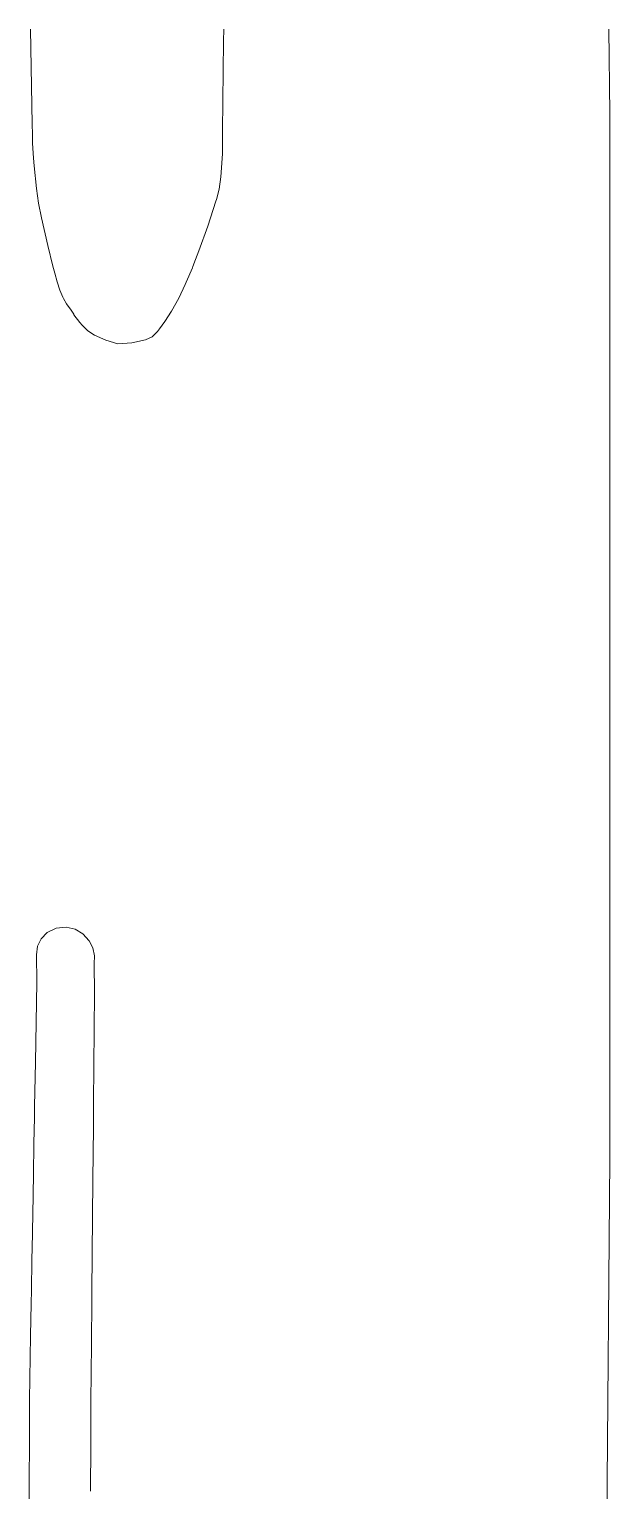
# Model space of a CAD drawing. Header units: inches. Extents: x -5728 to 634, y 9881 to 15115.
# Drawn here: x 32 to 634, y 13600 to 15115 of the extents above; entities that cross this region are included whole.
import ezdxf

# ---------------------------------------------------------------- set-up
doc = ezdxf.new("R2010")
doc.units = ezdxf.units.IN
doc.header["$MEASUREMENT"] = 0
doc.layers.add('C-TOPO', color=7, linetype='Continuous', lineweight=9)

msp = doc.modelspace()

# ---------------------------------------------------------------- linework, layer by layer
at = {"layer": 'C-TOPO'}
for p, q in [((33.46453, 15114.78416), (35.17731, 15016.44287)), ((35.17731, 15016.44287), (33.46453, 15114.78416)), ((233.47327, 15102.33545), (233.61458, 15114.78416)), ((233.61458, 15114.78416), (233.47327, 15102.33545)), ((632.71915, 15114.78416), (633.58942, 15027.17432)), ((633.58942, 15027.17432), (632.71915, 15114.78416)), ((232.41747, 15009.31934), (233.47327, 15102.33545)), ((233.47327, 15102.33545), (232.41747, 15009.31934)), ((633.58942, 15027.17432), (633.58942, 14616.41162)), ((633.58942, 14616.41162), (633.58942, 15027.17432)), ((35.17731, 15016.44287), (35.36075, 15005.90918)), ((35.36075, 15005.90918), (35.17731, 15016.44287)), ((232.2193, 14985.56396), (232.41747, 15009.31934)), ((232.41747, 15009.31934), (232.2193, 14985.56396)), ((35.36075, 15005.90918), (35.52146, 14996.68213)), ((35.52146, 14996.68213), (35.36075, 15005.90918)), ((35.52146, 14996.68213), (36.59725, 14981.28809)), ((36.59725, 14981.28809), (35.52146, 14996.68213)), ((36.59725, 14981.28809), (37.16145, 14973.21533)), ((37.16145, 14973.21533), (36.59725, 14981.28809)), ((230.66453, 14961.8584), (232.2193, 14985.56396)), ((232.2193, 14985.56396), (230.66453, 14961.8584)), ((37.16145, 14973.21533), (39.56879, 14949.81445)), ((39.56879, 14949.81445), (37.16145, 14973.21533)), ((228.78156, 14949.14209), (230.66453, 14961.8584)), ((230.66453, 14961.8584), (228.78156, 14949.14209)), ((39.56879, 14949.81445), (41.77937, 14934.55518)), ((41.77937, 14934.55518), (39.56879, 14949.81445)), ((225.95284, 14938.19385), (228.78156, 14949.14209)), ((228.78156, 14949.14209), (225.95284, 14938.19385)), ((41.77937, 14934.55518), (44.74946, 14919.42627)), ((44.74946, 14919.42627), (41.77937, 14934.55518)), ((217.04702, 14910.78369), (225.56545, 14936.69531)), ((225.56545, 14936.69531), (217.04702, 14910.78369)), ((225.56545, 14936.69531), (225.95284, 14938.19385)), ((225.95284, 14938.19385), (225.56545, 14936.69531)), ((44.74946, 14919.42627), (51.37706, 14890.66553)), ((51.37706, 14890.66553), (44.74946, 14919.42627)), ((207.91759, 14885.08154), (217.04702, 14910.78369)), ((217.04702, 14910.78369), (207.91759, 14885.08154)), ((51.37706, 14890.66553), (56.60933, 14869.44873)), ((56.60933, 14869.44873), (51.37706, 14890.66553)), ((201.5977, 14868.7998), (204.49194, 14876.25586)), ((204.49194, 14876.25586), (201.5977, 14868.7998)), ((204.49194, 14876.25586), (207.91759, 14885.08154)), ((207.91759, 14885.08154), (204.49194, 14876.25586)), ((56.60933, 14869.44873), (58.44366, 14862.01025)), ((58.44366, 14862.01025), (56.60933, 14869.44873)), ((58.44366, 14862.01025), (60.92078, 14853.19922)), ((60.92078, 14853.19922), (58.44366, 14862.01025)), ((194.72596, 14852.62354), (201.08649, 14867.48145)), ((201.08649, 14867.48145), (194.72596, 14852.62354)), ((201.08649, 14867.48145), (201.5977, 14868.7998)), ((201.5977, 14868.7998), (201.08649, 14867.48145)), ((60.92078, 14853.19922), (63.82946, 14844.52295)), ((63.82946, 14844.52295), (60.92078, 14853.19922)), ((63.82946, 14844.52295), (66.94281, 14837.1958)), ((66.94281, 14837.1958), (63.82946, 14844.52295)), ((186.92651, 14836.16455), (193.65745, 14850.12598)), ((193.65745, 14850.12598), (186.92651, 14836.16455)), ((193.65745, 14850.12598), (194.72596, 14852.62354)), ((194.72596, 14852.62354), (193.65745, 14850.12598)), ((66.94281, 14837.1958), (67.67403, 14835.88623)), ((67.67403, 14835.88623), (66.94281, 14837.1958)), ((67.67403, 14835.88623), (70.82377, 14830.24658)), ((70.82377, 14830.24658), (67.67403, 14835.88623)), ((70.82377, 14830.24658), (75.34063, 14823.5625)), ((75.34063, 14823.5625), (70.82377, 14830.24658)), ((179.43403, 14822.5957), (186.92651, 14836.16455)), ((186.92651, 14836.16455), (179.43403, 14822.5957)), ((75.34063, 14823.5625), (78.16309, 14819.38623)), ((78.16309, 14819.38623), (75.34063, 14823.5625)), ((78.16309, 14819.38623), (78.44684, 14818.96729)), ((78.44684, 14818.96729), (78.16309, 14819.38623)), ((78.44684, 14818.96729), (84.55803, 14811.04395)), ((84.55803, 14811.04395), (78.44684, 14818.96729)), ((84.55803, 14811.04395), (86.76146, 14808.18604)), ((86.76146, 14808.18604), (84.55803, 14811.04395)), ((167.05506, 14804.27051), (172.58377, 14811.80713)), ((172.58377, 14811.80713), (167.05506, 14804.27051)), ((172.58377, 14811.80713), (179.43403, 14822.5957)), ((179.43403, 14822.5957), (172.58377, 14811.80713)), ((86.76146, 14808.18604), (92.71763, 14802.28271)), ((92.71763, 14802.28271), (86.76146, 14808.18604)), ((92.71763, 14802.28271), (99.74168, 14797.70215)), ((99.74168, 14797.70215), (92.71763, 14802.28271)), ((99.74168, 14797.70215), (111.5656, 14792.54883)), ((111.5656, 14792.54883), (99.74168, 14797.70215)), ((152.45937, 14792.90332), (159.40164, 14796.24023)), ((159.40164, 14796.24023), (152.45937, 14792.90332)), ((159.40164, 14796.24023), (165.02546, 14801.50342)), ((165.02546, 14801.50342), (159.40164, 14796.24023)), ((165.02546, 14801.50342), (167.05506, 14804.27051)), ((167.05506, 14804.27051), (165.02546, 14801.50342)), ((111.5656, 14792.54883), (123.96145, 14788.98633)), ((123.96145, 14788.98633), (111.5656, 14792.54883)), ((123.96145, 14788.98633), (138.36669, 14789.80811)), ((138.36669, 14789.80811), (123.96145, 14788.98633)), ((138.36669, 14789.80811), (152.45937, 14792.90332)), ((152.45937, 14792.90332), (138.36669, 14789.80811)), ((633.58942, 14616.41162), (633.58942, 13944.27686)), ((633.58942, 13944.27686), (633.58942, 14616.41162)), ((50.57338, 14178.83789), (44.49706, 14172.48633)), ((44.49706, 14172.48633), (50.57338, 14178.83789)), ((59.86352, 14183.50488), (50.57338, 14178.83789)), ((50.57338, 14178.83789), (59.86352, 14183.50488)), ((70.21343, 14184.48633), (59.86352, 14183.50488)), ((59.86352, 14183.50488), (70.21343, 14184.48633)), ((76.57289, 14182.93945), (70.21343, 14184.48633)), ((70.21343, 14184.48633), (76.57289, 14182.93945)), ((79.48511, 14182.23047), (76.57289, 14182.93945)), ((76.57289, 14182.93945), (79.48511, 14182.23047)), ((87.70037, 14177.37598), (79.48511, 14182.23047)), ((79.48511, 14182.23047), (87.70037, 14177.37598)), ((94.14951, 14170.34326), (87.70037, 14177.37598)), ((87.70037, 14177.37598), (94.14951, 14170.34326)), ((40.67181, 14164.57324), (39.46946, 14155.86621)), ((39.46946, 14155.86621), (40.67181, 14164.57324)), ((44.49706, 14172.48633), (40.67181, 14164.57324)), ((40.67181, 14164.57324), (44.49706, 14172.48633)), ((97.87436, 14162.95166), (94.14951, 14170.34326)), ((94.14951, 14170.34326), (97.87436, 14162.95166)), ((99.60926, 14154.85986), (97.87436, 14162.95166)), ((97.87436, 14162.95166), (99.60926, 14154.85986)), ((39.46946, 14155.86621), (39.85346, 14127.54639)), ((39.85346, 14127.54639), (39.46946, 14155.86621)), ((99.24146, 14146.59082), (99.60926, 14154.85986)), ((99.60926, 14154.85986), (99.24146, 14146.59082)), ((99.61346, 14116.50732), (99.24146, 14146.59082)), ((99.24146, 14146.59082), (99.61346, 14116.50732)), ((39.85346, 14127.54639), (38.41006, 14044.34912)), ((38.41006, 14044.34912), (39.85346, 14127.54639)), ((98.80705, 14002.44873), (99.61346, 14116.50732)), ((99.61346, 14116.50732), (98.80705, 14002.44873)), ((38.41006, 14044.34912), (37.62003, 13998.81152)), ((37.62003, 13998.81152), (38.41006, 14044.34912)), ((37.62003, 13998.81152), (37.41746, 13987.13525)), ((37.41746, 13987.13525), (37.62003, 13998.81152)), ((98.62946, 13977.33105), (98.80705, 14002.44873)), ((98.80705, 14002.44873), (98.62946, 13977.33105)), ((37.41746, 13987.13525), (36.95664, 13960.27002)), ((36.95664, 13960.27002), (37.41746, 13987.13525)), ((98.10629, 13922.73926), (98.62946, 13977.33105)), ((98.62946, 13977.33105), (98.10629, 13922.73926)), ((36.95664, 13960.27002), (36.39971, 13927.80322)), ((36.39971, 13927.80322), (36.95664, 13960.27002)), ((633.58942, 13944.27686), (629.91197, 13495.14404)), ((629.91197, 13495.14404), (633.58942, 13944.27686)), ((36.39971, 13927.80322), (36.06402, 13908.23438)), ((36.06402, 13908.23438), (36.39971, 13927.80322)), ((97.3713, 13846.04736), (98.10629, 13922.73926)), ((98.10629, 13922.73926), (97.3713, 13846.04736)), ((36.06402, 13908.23438), (35.67895, 13885.78564)), ((35.67895, 13885.78564), (36.06402, 13908.23438)), ((35.67895, 13885.78564), (35.42273, 13870.84863)), ((35.42273, 13870.84863), (35.67895, 13885.78564)), ((35.35182, 13866.71484), (34.88499, 13839.50098)), ((34.88499, 13839.50098), (35.35182, 13866.71484)), ((35.42273, 13870.84863), (35.35182, 13866.71484)), ((35.35182, 13866.71484), (35.42273, 13870.84863)), ((96.98196, 13805.42139), (97.3713, 13846.04736)), ((97.3713, 13846.04736), (96.98196, 13805.42139)), ((34.88499, 13839.50098), (34.34957, 13808.28662)), ((34.34957, 13808.28662), (34.88499, 13839.50098)), ((34.34957, 13808.28662), (34.11506, 13794.61523)), ((34.11506, 13794.61523), (34.34957, 13808.28662)), ((96.87796, 13794.56836), (96.98196, 13805.42139)), ((96.98196, 13805.42139), (96.87796, 13794.56836)), ((34.11506, 13794.61523), (33.53578, 13760.84619)), ((33.53578, 13760.84619), (34.11506, 13794.61523)), ((96.15022, 13718.63232), (96.87796, 13794.56836)), ((96.87796, 13794.56836), (96.15022, 13718.63232)), ((33.53578, 13760.84619), (32.40146, 13694.71875)), ((32.40146, 13694.71875), (33.53578, 13760.84619)), ((95.71663, 13648.06787), (96.02546, 13705.61426)), ((96.02546, 13705.61426), (95.71663, 13648.06787)), ((96.02546, 13705.61426), (96.06781, 13710.03369)), ((96.06781, 13710.03369), (96.02546, 13705.61426)), ((96.06781, 13710.03369), (96.15022, 13718.63232)), ((96.15022, 13718.63232), (96.06781, 13710.03369)), ((32.40146, 13694.71875), (32.33319, 13673.146)), ((32.33319, 13673.146), (32.40146, 13694.71875)), ((32.29226, 13660.20996), (32.10431, 13600.81494)), ((32.10431, 13600.81494), (32.29226, 13660.20996)), ((32.33319, 13673.146), (32.29226, 13660.20996)), ((32.29226, 13660.20996), (32.33319, 13673.146)), ((95.45912, 13600.08252), (95.71663, 13648.06787)), ((95.71663, 13648.06787), (95.45912, 13600.08252)), ((32.10431, 13600.81494), (32.05787, 13586.14014)), ((32.05787, 13586.14014), (32.10431, 13600.81494))]:
    msp.add_line(p, q, dxfattribs=at)

doc.saveas('drawing.dxf')
